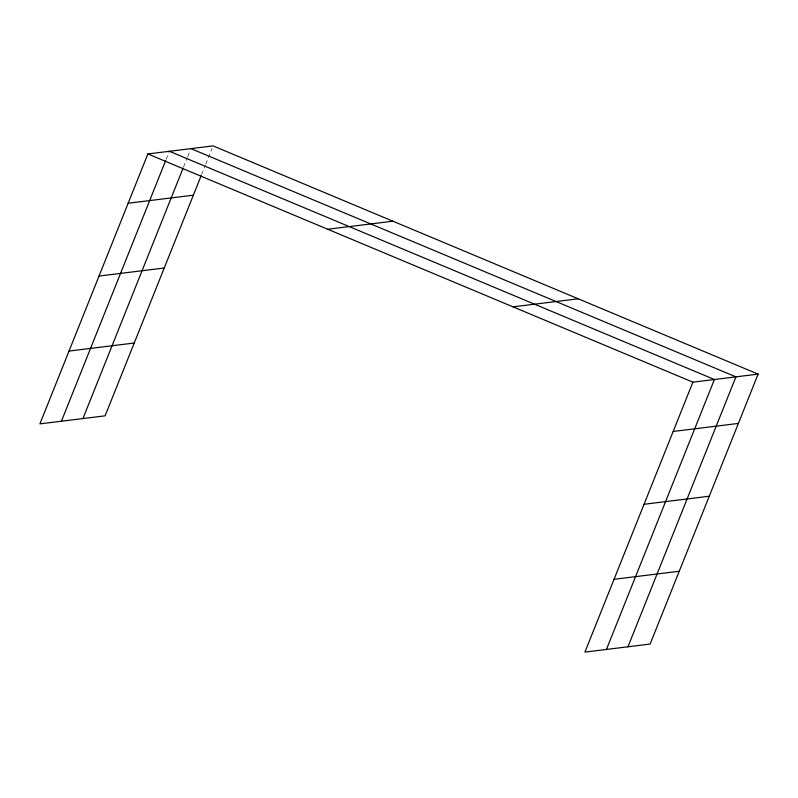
<?xml version="1.0" encoding="UTF-8"?>
<svg xmlns="http://www.w3.org/2000/svg" width="798" height="798" viewBox="0 0 798 798"><rect width="100%" height="100%" fill="white"/><g stroke="black" fill="none" stroke-linecap="round" stroke-linejoin="round"><path stroke-width="0.6" stroke-dasharray="3.99 2.99" d="M166.174 159.311L168.927 152.428M183.57 166.972L187.241 157.804M187.7 156.657L189.994 150.922M201.615 174.553L205.286 165.386M205.744 164.238L212.158 148.189"/><path stroke-width="1.2" d="M758.1 374.122L692.893 382.172L584.924 652.106L650.131 644.056L758.1 374.122L213.076 145.894L147.869 153.944L39.9 423.878L105.107 415.828L201.156 175.7M61.416 421.224L165.715 160.458M82.942 418.571L183.111 168.119M606.44 649.452L714.41 379.509L169.385 151.281M627.956 646.799L735.926 376.856L190.912 148.627M128.149 203.241L193.365 195.191M327.729 229.255L392.935 221.206M99.032 276.048L164.238 267.998M69.027 351.07L134.234 343.02M513.034 306.851L578.241 298.801M673.173 431.469L738.379 423.419M644.046 504.276L709.262 496.226M614.041 579.298L679.258 571.248M147.869 153.944L692.893 382.172"/></g></svg>
